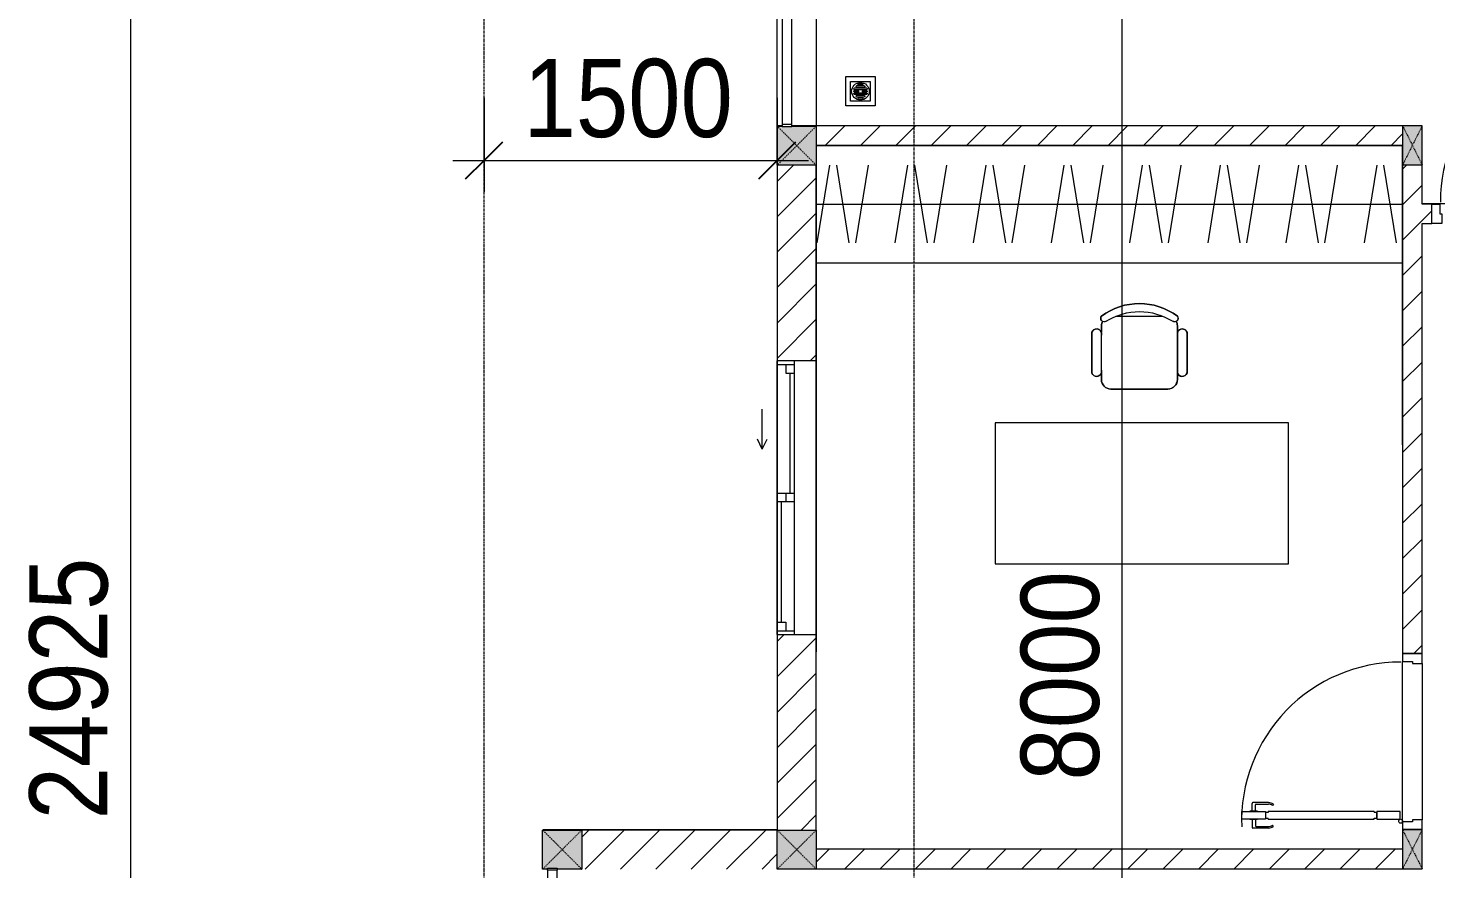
# Model space of a CAD drawing. Header units: millimetres. Extents: x 1591 to 239055, y -15958 to 83255.
# Drawn here: x 199500 to 206702, y 64837 to 69136 of the extents above; entities that cross this region are included whole.
import ezdxf

# ---------------------------------------------------------------- set-up
doc = ezdxf.new("R2010")
doc.units = ezdxf.units.MM
doc.linetypes.add('Dash', pattern=[6, 3, -3])
doc.linetypes.add('Grid Line', pattern=[22.225, 12.7, -3.175, 3.175, -3.175])
for name, color, linetype, lineweight in [('0-1', 250, 'Continuous', 5), ('A-ANNO-DIMS', 211, 'Continuous', 9), ('A-ANNO-DIMS-160', 211, 'Continuous', 9), ('A-DETL-GENF-1', 9, 'Continuous', 9), ('A-DOOR-1', 254, 'Continuous', 9), ('A-DOOR-2', 9, 'Continuous', 9), ('A-FLOR-1', 7, 'Continuous', 9), ('A-FLOR-2', 9, 'Continuous', 9), ('A-FLOR-HRAL', 11, 'Continuous', 9), ('A-FLOR-HRAL-1', 254, 'Continuous', 9), ('A-FLOR-HRAL-2', 9, 'Continuous', 9), ('A-GLAZ', 151, 'Continuous', 9), ('A-WALL-1', 253, 'Continuous', 18), ('A-WALL-2', 9, 'Continuous', 9), ('A-WALL-3', 113, 'Continuous', 18), ('A-WALL-PATT-1', 10, 'Continuous', 9), ('A-WALL-PATT-2', 111, 'Continuous', 9), ('G-IMPT', 8, 'Continuous', 9), ('I-FURN', 30, 'Continuous', 9), ('I-FURN-1', 254, 'Continuous', 9), ('M-EQPM', 50, 'Continuous', 9), ('S-COLS', 52, 'Continuous', 9), ('S-COLS-3', 254, 'Continuous', 9), ('S-COLS-4', 253, 'Continuous', 18), ('S-COLS-5', 52, 'Continuous', 18), ('S-COLS-HDLN', 52, 'Dash', 9), ('S-COLS-HDLN-1', 9, 'Dash', 9), ('S-GRID-1', 1, 'Grid Line', 9)]:
    doc.layers.add(name, color=color, linetype=linetype, lineweight=lineweight)
doc.styles.add('UTM Avo', font='UTM Avo.ttf', dxfattribs={"width": 0.9, "height": 400})
doc.dimstyles.new('1_Dim_chi_tiet_2_5', dxfattribs={"dimscale": 304.8, "dimtxt": 399.720379, "dimasz": 0.629921, "dimexe": 0.524934, "dimexo": 0.0625, "dimgap": 0.052493, "dimtad": 1, "dimdec": 0, "dimrnd": 5, "dimzin": 0, "dimdsep": 46, "dimtxsty": 'UTM Avo', "dimblk1": 'OBLIQUE', "dimblk2": 'OBLIQUE', "dimsah": 1, "dimcen": 0.09, "dimdle": 0.524934, "dimazin": 0, "dimtfac": 1, "dimtdec": 4, "dimtix": 1, "dimtmove": 0, "dimatfit": 3, "dimfxl": 1.049869, "dimfxlon": 1, "dimtvp": 1, "dimtolj": 1, "dimtzin": 0, "dimarcsym": 2})
doc.dimstyles.new('1_Dim_chi_tiet_2_5_1', dxfattribs={"dimscale": 304.8, "dimtxt": 399.720379, "dimasz": 0.629921, "dimexe": 0.524934, "dimexo": 0.0625, "dimgap": 0.052493, "dimtad": 1, "dimdec": 0, "dimrnd": 5, "dimzin": 0, "dimdsep": 46, "dimtxsty": 'UTM Avo', "dimblk1": 'OBLIQUE', "dimblk2": 'OBLIQUE', "dimsah": 1, "dimcen": 0.09, "dimdle": 0.524934, "dimazin": 0, "dimtfac": 1, "dimtdec": 4, "dimtix": 1, "dimtmove": 0, "dimatfit": 3, "dimfxl": 1.049869, "dimfxlon": 1, "dimtvp": 1, "dimtolj": 1, "dimtzin": 0, "dimarcsym": 2})
pattern_1 = [(45, (0, 0), (-90.50967, 90.50967), [])]
pattern_2 = [(45, (95879.7, 0), (-90.50967, 90.50967), [])]

# ---------------------------------------------------------------- blocks, each defined once
blk = doc.blocks.new('NCV_TKTC_KET CAU_rvt-1-TKCS_MB TẦNG 6-8')
at = {"layer": 'A-FLOR-1'}
for p, q in [((107452.4, 68636.5), (107452.4, 65035.3)), ((111752.1, 68238.1), (110752.6, 68238.1))]:
    blk.add_line(p, q, dxfattribs=at)
blk = doc.blocks.new('DOOR_CW_01 CANH MO-PANEL KINH - DIW_01-900x2200-CỬA GỖ VÂN LAMINATE-553393-TKCS_MB TẦNG 6-8')
at = {"layer": 'A-DETL-GENF-1'}
for p, q in [((-397, 872), (-357, 872)), ((-397, 752), (-397, 872)), ((-357, 872), (-357, 752)), ((-442, 737), (-442, 816.5)), ((-399, 820.5), (-438, 820.5)), ((-434, 799.5), (-434, 737)), ((-399, 803.5), (-430, 803.5)), ((-399, 831.8), (-397, 831.8)), ((-399, 792.2), (-399, 831.8)), ((-397, 792.2), (-397, 831.8)), ((-357, 792.2), (-357, 831.8)), ((-355, 831.8), (-357, 831.8)), ((-355, 792.2), (-355, 831.8)), ((-355, 820.5), (-316, 820.5)), ((-355, 803.5), (-324, 803.5)), ((-320, 799.5), (-320, 737)), ((-312, 737), (-312, 816.5)), ((-397, 792.2), (-399, 792.2)), ((-357, 752), (-397, 752)), ((-397, 738), (-391, 738)), ((-397, 738), (-397, 196)), ((-363, 752), (-391, 752)), ((-391, 752), (-391, 738)), ((-363, 738), (-363, 752)), ((-357, 738), (-363, 738)), ((-357, 792.2), (-355, 792.2)), ((-357, 196), (-357, 738)), ((-433.9, 711.2), (-427.3, 715.8)), ((-320.1, 711.2), (-326.7, 715.8)), ((-397, 196), (-391, 196)), ((-357, 182), (-397, 182)), ((-397, 182), (-397, 62)), ((-391, 196), (-391, 182)), ((-391, 182), (-363, 182)), ((-357, 196), (-363, 196)), ((-363, 182), (-363, 196)), ((-357, 62), (-357, 182)), ((-397, 62), (-357, 62))]:
    blk.add_line(p, q, dxfattribs=at)
blk.add_circle((-407, 60), 10, dxfattribs=at)
for centre, radius, start, end in [((-407, 60), 814, 360, 92), ((-438, 816.5), 4, 90, 180), ((-430, 799.5), 4, 90, 180), ((-324, 799.5), 4, 360, 90), ((-316, 816.5), 4, 0, 90), ((-397, 737), 45, 180, 215), ((-397, 737), 37, 180, 215), ((-357, 737), 37, 325, 0), ((-357, 737), 45, 325, 0)]:
    blk.add_arc(centre, radius, start, end, dxfattribs=at)
at = {"layer": 'A-DOOR-2'}
for p, q in [((-410, 50), (-450, 50)), ((-450, 50), (-450, -50)), ((-410, 0), (-410, 50)), ((-400, 0), (-410, 0)), ((-407, 50), (-382, 50)), ((-400, -50), (-400, 0)), ((410, 0), (400, 0)), ((400, 0), (400, -50)), ((450, 50), (410, 50)), ((410, 50), (410, 0)), ((450, -50), (450, 50)), ((-450, -50), (-400, -50)), ((400, -50), (450, -50))]:
    blk.add_line(p, q, dxfattribs=at)
blk = doc.blocks.new('TU DO LV A - TU DO LV A-885793-TKCS_MB TẦNG 6-8')
at = {"layer": 'I-FURN'}
for p, q in [((4.3, 101), (68.9, 499)), ((169, 101), (104.4, 499)), ((202.5, 101), (267.1, 499)), ((404.3, 101), (468.9, 499)), ((569, 101), (504.4, 499)), ((602.5, 101), (667.1, 499)), ((804.3, 101), (868.9, 499)), ((969, 101), (904.4, 499)), ((1002.5, 101), (1067.1, 499)), ((1204.3, 101), (1268.9, 499)), ((1369, 101), (1304.4, 499)), ((1402.5, 101), (1467.1, 499)), ((1604.3, 101), (1668.9, 499)), ((1769, 101), (1704.4, 499)), ((1802.5, 101), (1867.1, 499)), ((2004.3, 101), (2068.9, 499)), ((2169, 101), (2104.4, 499)), ((2202.5, 101), (2267.1, 499)), ((2404.3, 101), (2468.9, 499)), ((2569, 101), (2504.4, 499)), ((2602.5, 101), (2667.1, 499)), ((2804.3, 101), (2868.9, 499)), ((2969, 101), (2904.4, 499)), ((0, 300), (3000, 300)), ((0, 0), (3000, 0))]:
    blk.add_line(p, q, dxfattribs=at)
at = {"layer": 'I-FURN-1'}
blk.add_line((0, 0), (3000, 0), dxfattribs=at)
blk = doc.blocks.new('BAN LV A - BAN LV A_dwg_ban hoc2-348006-TKCS_MB TẦNG 6-8')
at = {"layer": 'I-FURN'}
for p, q in [((145.8, 437.4), (-145.8, 437.4)), ((-194.4, 388.8), (-194.4, 113.4)), ((194.4, 113.4), (194.4, 388.8)), ((-243, 354.4), (-243, 162)), ((194.4, 351.4), (194.4, 150.8)), ((243.7, 162), (243.7, 354.4)), ((-120.5, 64.8), (120.5, 64.8))]:
    blk.add_line(p, q, dxfattribs=at)
at = {"layer": 'I-FURN', "flags": 128}
blk.add_lwpolyline([(-737.8, 610.5), (-737.8, 1330.5), (-154.9, 1330.5), (762.2, 1330.5), (762.2, 610.5)], close=True, dxfattribs=at)
at = {"layer": 'I-FURN'}
for centre, radius, start, end in [((-145.8, 388.8), 48.6, 90, 180), ((145.8, 388.8), 48.6, 360, 90), ((-218.7, 347.3), 25.3, 343.7398, 163.7398), ((219.4, 347.3), 25.3, 16.2602, 170.70537), ((-218.7, 154.9), 25.3, 163.7398, 16.2602), ((219.4, 154.9), 25.3, 189.29463, 16.2602), ((-180.2, 75.4), 17.8, 57.97259, 216.69006), ((-145.8, 113.4), 48.6, 180, 207.58444), ((0, 359.3), 318.2, 237.57575, 302.42425), ((180.2, 75.4), 17.8, 323.30994, 122.02741), ((145.8, 113.4), 48.6, 332.41556, 0), ((0, 324), 324, 233.1301, 306.8699)]:
    blk.add_arc(centre, radius, start, end, dxfattribs=at)
blk = doc.blocks.new('BAN LV A - BAN LV A_dwg-348005-TKCS_MB TẦNG 6-8')
at = {"extrusion": (0, 0, -1), "zscale": -1, "rotation": 180}
blk.add_blockref('BAN LV A - BAN LV A_dwg_ban hoc2-348006-TKCS_MB TẦNG 6-8', (-729, 1383.7), dxfattribs=at)
blk = doc.blocks.new('BAN LV A - BAN LV A-348231-TKCS_MB TẦNG 6-8')
at = {"layer": 'I-FURN-1'}
for p, q in [((534.6, 1270.3), (534.6, 1235.9)), ((923.4, 1232.9), (923.4, 1270.3)), ((486, 1221.7), (486, 1029.3)), ((972.7, 1029.3), (972.7, 1221.7)), ((534.6, 1029.3), (534.6, 994.9)), ((923.4, 994.9), (923.4, 1032.3)), ((583.2, 946.3), (874.8, 946.3)), ((1491.2, 773.2), (-8.8, 773.2)), ((-8.8, 773.2), (-8.8, 53.2)), ((1491.2, 53.2), (1491.2, 773.2)), ((-8.8, 53.2), (1491.2, 53.2))]:
    blk.add_line(p, q, dxfattribs=at)
for centre, radius, start, end in [((729, 1059.7), 324, 53.1301, 126.8699), ((548.9, 1308.3), 17.8, 143.30994, 240.59603), ((909.2, 1308.3), 17.8, 299.40397, 36.69006), ((510.3, 1228.8), 25.3, 16.2602, 196.2602), ((583.2, 1270.3), 48.6, 152.41556, 180), ((874.8, 1270.3), 48.6, 360, 27.58444), ((948.4, 1228.8), 25.3, 343.7398, 170.70537), ((510.3, 1036.4), 25.3, 196.2602, 343.7398), ((948.4, 1036.4), 25.3, 189.29463, 343.7398), ((583.2, 994.9), 48.6, 180, 270), ((874.8, 994.9), 48.6, 270, 360)]:
    blk.add_arc(centre, radius, start, end, dxfattribs=at)
blk.add_blockref('BAN LV A - BAN LV A_dwg-348005-TKCS_MB TẦNG 6-8', (0, 0))
blk = doc.blocks.new('Railing - 50 x 10mm-901205-TKCS_MB TẦNG 6-8')
at = {"layer": 'A-FLOR-HRAL-2'}
for p, q in [((25, 5), (-25, 5)), ((-25, 5), (-25, -5)), ((25, -5), (25, 5)), ((-25, -5), (25, -5))]:
    blk.add_line(p, q, dxfattribs=at)
blk = doc.blocks.new('Railing - Railing-883597-TKCS_MB TẦNG 6-8')
at = {"layer": 'A-FLOR-HRAL-2'}
for p, q in [((84569, 60498.3), (84569, 59383.3)), ((84619, 59383.3), (84619, 60498.3))]:
    blk.add_line(p, q, dxfattribs=at)
for p in [(84594, 60503.3), (84594, 59378.3)]:
    blk.add_blockref('Railing - 50 x 10mm-901205-TKCS_MB TẦNG 6-8', p)
blk = doc.blocks.new('G1_SOF - BO TRU - 100x200-745959-TKCS_MB TẦNG 6-8')
at = {"layer": 'S-COLS'}
blk.add_hatch(color=256, dxfattribs=at).paths.add_polyline_path([(-50, 100), (-50, -100), (50, -100), (50, 100)])
at = {"layer": 'S-COLS-4'}
for p, q in [((50, 100), (-50, 100)), ((-50, 100), (-50, -100)), ((50, -100), (50, 100)), ((-50, -100), (50, -100))]:
    blk.add_line(p, q, dxfattribs=at)
at = {"layer": 'S-COLS-HDLN-1'}
for p, q in [((50, 100), (-50, -100)), ((-50, 100), (50, -100))]:
    blk.add_line(p, q, dxfattribs=at)
blk = doc.blocks.new('DOOR_CW_01 CANH MO-PANEL KINH - DIG_01-900x2200-CỬA NHÔM KÍNH-901215-TKCS_MB TẦNG 6-8')
at = {"layer": 'A-DETL-GENF-1'}
for p, q in [((-397, -182), (-397, -62)), ((-397, -62), (-357, -62)), ((-357, -62), (-357, -182)), ((-357, -182), (-397, -182)), ((-397, -196), (-391, -196)), ((-397, -738), (-397, -196)), ((-391, -196), (-391, -182)), ((-391, -182), (-363, -182)), ((-363, -182), (-363, -196)), ((-357, -196), (-363, -196)), ((-357, -196), (-357, -738)), ((-433.9, -711.2), (-427.3, -715.8)), ((-320.1, -711.2), (-326.7, -715.8)), ((-442, -737), (-442, -816.5)), ((-434, -799.5), (-434, -737)), ((-399, -792.2), (-399, -831.8)), ((-397, -792.2), (-399, -792.2)), ((-397, -738), (-391, -738)), ((-357, -752), (-397, -752)), ((-397, -752), (-397, -872)), ((-397, -792.2), (-397, -831.8)), ((-391, -752), (-391, -738)), ((-363, -752), (-391, -752)), ((-357, -738), (-363, -738)), ((-363, -738), (-363, -752)), ((-357, -872), (-357, -752)), ((-357, -792.2), (-357, -831.8)), ((-357, -792.2), (-355, -792.2)), ((-355, -792.2), (-355, -831.8)), ((-320, -799.5), (-320, -737)), ((-312, -737), (-312, -816.5)), ((-399, -820.5), (-438, -820.5)), ((-399, -803.5), (-430, -803.5)), ((-399, -831.8), (-397, -831.8)), ((-355, -831.8), (-357, -831.8)), ((-355, -803.5), (-324, -803.5)), ((-355, -820.5), (-316, -820.5)), ((-397, -872), (-357, -872))]:
    blk.add_line(p, q, dxfattribs=at)
blk.add_circle((-407, -60), 10, dxfattribs=at)
for centre, radius, start, end in [((-407, -60), 814, 268, 0), ((-397, -737), 45, 145, 180), ((-397, -737), 37, 145, 180), ((-357, -737), 37, 0, 35), ((-357, -737), 45, 360, 35), ((-438, -816.5), 4, 180, 270), ((-430, -799.5), 4, 180, 270), ((-324, -799.5), 4, 270, 0), ((-316, -816.5), 4, 270, 0)]:
    blk.add_arc(centre, radius, start, end, dxfattribs=at)
at = {"layer": 'A-DOOR-2'}
for p, q in [((-450, -50), (-450, 50)), ((-450, 50), (-400, 50)), ((-400, 50), (-400, 0)), ((400, 0), (400, 50)), ((400, 50), (450, 50)), ((450, 50), (450, -50)), ((-410, -50), (-450, -50)), ((-410, 0), (-410, -50)), ((-400, 0), (-410, 0)), ((-407, -50), (-382, -50)), ((410, 0), (400, 0)), ((410, -50), (410, 0)), ((450, -50), (410, -50))]:
    blk.add_line(p, q, dxfattribs=at)
blk = doc.blocks.new('NCV_TKTC_TANG 6 - 8_rvt-2-TKCS_MB TẦNG 6-8')
at = {"layer": 'A-WALL-PATT-1'}
h = blk.add_hatch(dxfattribs=at)
h.set_pattern_fill('FP_1', color=256, style=0, pattern_type=2)
h.set_pattern_definition(pattern_1)
h.paths.add_polyline_path([(110652.6, 68536.9), (110652.6, 68636.9), (107652.6, 68635.3), (107652.6, 68536.9), (109310.6, 68536.9)])
h = blk.add_hatch(dxfattribs=at)
h.set_pattern_fill('FP_1', color=256, style=0, pattern_type=2)
h.set_pattern_definition(pattern_1)
h.paths.add_polyline_path([(110752.6, 64936.9), (110752.5, 65037.4), (110752.5, 65036.9), (110752.5, 64936.9)])
h.paths.add_polyline_path([(110652.6, 65937.4), (110752.6, 65937.4), (110752.6, 68436.9), (110652.6, 68436.9), (110652.6, 65947.2)])
h = blk.add_hatch(dxfattribs=at)
h.set_pattern_fill('FP_1', color=256, style=0, pattern_type=2)
h.set_pattern_definition(pattern_1)
h.paths.add_polyline_path([(111752.6, 68136.9), (111752.6, 68236.9), (111702.6, 68236.9), (111702.6, 68136.9)])
h.paths.add_polyline_path([(110802.6, 68136.9), (110802.6, 68236.9), (110752.6, 68236.9), (110752.6, 68136.9)])
h = blk.add_hatch(dxfattribs=at)
h.set_pattern_fill('FP_1', color=256, style=0, pattern_type=2)
h.set_pattern_definition(pattern_1)
h.paths.add_polyline_path([(110752.5, 64836.9), (110752.6, 64836.9), (110752.5, 64837)])
h.paths.add_polyline_path([(110652.5, 64836.9), (110652.5, 64936.9), (107652.6, 64936.9), (107652.6, 64836.9), (109310.6, 64836.9)])
at = {"layer": 'A-FLOR-2'}
for p, q in [((110652.6, 68536.9), (107652.6, 68536.9)), ((107652.6, 68536.9), (107652.6, 68435.3)), ((110652.6, 68436.9), (110652.6, 68536.9)), ((107652.6, 68435.3), (107652.6, 67936.9)), ((110652.6, 67936.9), (110652.6, 68436.9)), ((107652.6, 67936.9), (107652.6, 67435.3)), ((110652.6, 67005.3), (110652.6, 67936.9)), ((107652.6, 67435.3), (107652.6, 66035.3)), ((107652.6, 66035.3), (107652.6, 65947.2)), ((110652.6, 65077.4), (110652.6, 65897.4)), ((110752.6, 65887.4), (110752.6, 65087.4))]:
    blk.add_line(p, q, dxfattribs=at)
at = {"layer": 'A-WALL-1'}
for p, q in [((107477.5, 68636.9), (107452.6, 68636.9)), ((110652.6, 68636.9), (107527.5, 68636.9)), ((107652.6, 68536.9), (110652.6, 68536.9)), ((110652.6, 68436.9), (110652.6, 65937.4)), ((110752.6, 68236.9), (110752.6, 68436.9)), ((110802.6, 68236.9), (110752.6, 68236.9)), ((110802.6, 68136.9), (110802.6, 68236.9)), ((110752.6, 65937.4), (110752.6, 68136.9)), ((110752.6, 68136.9), (110802.6, 68136.9)), ((110652.6, 65937.4), (110752.6, 65937.4)), ((110752.6, 65037.4), (110652.6, 65037.4)), ((110752.6, 64936.9), (110752.6, 65037.4)), ((110652.5, 64936.9), (107652.6, 64936.9)), ((110752.6, 64836.9), (110752.6, 64936.9)), ((107652.6, 64836.9), (110652.5, 64836.9))]:
    blk.add_line(p, q, dxfattribs=at)
at = {"layer": 'A-WALL-2'}
for p, q in [((107452.6, 68636.9), (107452.6, 69761.9)), ((107652.6, 69761.9), (107652.6, 68636.9)), ((110652.6, 65077.4), (110652.6, 65897.4)), ((110752.6, 65887.4), (110752.6, 65087.4))]:
    blk.add_line(p, q, dxfattribs=at)
at = {"layer": 'A-DOOR-1'}
for name, p, rotation in [('DOOR_CW_01 CANH MO-PANEL KINH - DIG_01-900x2200-CỬA NHÔM KÍNH-901215-TKCS_MB TẦNG 6-8', (111252.6, 68186.9), 180), ('DOOR_CW_01 CANH MO-PANEL KINH - DIW_01-900x2200-CỬA GỖ VÂN LAMINATE-553393-TKCS_MB TẦNG 6-8', (110702.6, 65487.4), 89.99999999999882)]:
    blk.add_blockref(name, p, dxfattribs=dict(at, rotation=rotation))
at = {"layer": 'A-FLOR-HRAL-1'}
blk.add_blockref('Railing - Railing-883597-TKCS_MB TẦNG 6-8', (22908.5, 9260.7), dxfattribs=at)
at = {"layer": 'I-FURN-1'}
for name, p in [('TU DO LV A - TU DO LV A-885793-TKCS_MB TẦNG 6-8', (107652.6, 67936.9)), ('BAN LV A - BAN LV A-348231-TKCS_MB TẦNG 6-8', (108576.8, 66344.2))]:
    blk.add_blockref(name, p, dxfattribs=at)
at = {"layer": 'S-COLS-3'}
for p in [(110702.6, 68536.9), (110702.5, 64936.9)]:
    blk.add_blockref('G1_SOF - BO TRU - 100x200-745959-TKCS_MB TẦNG 6-8', p, dxfattribs=at)
blk = doc.blocks.new('G1_SOF - BO TRU - 200x200-V18-TKCS_MB TẦNG 6-8')
at = {"layer": 'S-COLS'}
blk.add_hatch(color=256, dxfattribs=at).paths.add_polyline_path([(-100, 100), (-100, -100), (100, -100), (100, 100), (75.9, 100), (75.9, 92.9), (25.9, 92.9), (25.9, 100)])
at = {"layer": 'S-COLS-5'}
for p, q in [((-100, 100), (25.9, 100)), ((-100, -100), (-100, 100)), ((75.9, 100), (100, 100)), ((100, 100), (100, -100)), ((100, -100), (-100, -100))]:
    blk.add_line(p, q, dxfattribs=at)
at = {"layer": 'S-COLS-HDLN'}
for p, q in [((100, -100), (-100, 100)), ((-100, -100), (100, 100))]:
    blk.add_line(p, q, dxfattribs=at)
blk = doc.blocks.new('G1_SOF - BO TRU - 200x200-V20-TKCS_MB TẦNG 6-8')
at = {"layer": 'S-COLS'}
blk.add_hatch(color=256, dxfattribs=at).paths.add_polyline_path([(25.1, 100), (-100, 100), (-100, -100), (100, -100), (100, 100), (75.1, 100)])
at = {"layer": 'S-COLS-5'}
for p, q in [((-100, 100), (100, 100)), ((-100, -100), (-100, 100)), ((100, 100), (100, -100)), ((25.1, -100), (-100, -100)), ((100, -100), (75.1, -100))]:
    blk.add_line(p, q, dxfattribs=at)
at = {"layer": 'S-COLS-HDLN'}
for p, q in [((100, -100), (-100, 100)), ((-100, -100), (100, 100))]:
    blk.add_line(p, q, dxfattribs=at)
blk = doc.blocks.new('G1_SOF - BO TRU - 200x200-3056269-TKCS_MB TẦNG 6-8')
at = {"layer": 'S-COLS'}
blk.add_hatch(color=256, dxfattribs=at).paths.add_polyline_path([(100, 100), (-100, 100), (-100, -100), (100, -100)])
at = {"layer": 'S-COLS-5'}
for p, q in [((-100, 100), (100, 100)), ((-100, -100), (-100, 100)), ((100, 100), (100, -100)), ((100, -100), (-100, -100))]:
    blk.add_line(p, q, dxfattribs=at)
at = {"layer": 'S-COLS-HDLN'}
for p, q in [((100, -100), (-100, 100)), ((-100, -100), (100, 100))]:
    blk.add_line(p, q, dxfattribs=at)
blk = doc.blocks.new('TKTC_XREF_251221_MB TANG 2-7 - TKTC_XREF_260130_MB TANG 2-5_dwg_THU NUOC - THU NUOC-444531-TKCS_MB TẦNG 1-4746810-TKCS_MB TẦNG 6-8')
at = {"layer": 'G-IMPT'}
for p, q in [((-23.3, 10.8), (40.9, 10.8)), ((40.9, 4.8), (-23.3, 4.8)), ((-11, 23.3), (28.5, 23.3)), ((28.5, 17.3), (-11, 17.3)), ((-1.1, 35.6), (18.5, 35.6)), ((18.5, 29.6), (-1.1, 29.6)), ((-23.3, -13.6), (40.9, -13.6)), ((40.9, -19.6), (-23.3, -19.6)), ((-11, -26.1), (28.5, -26.1)), ((28.5, -32.1), (-11, -32.1)), ((-1.1, -38.5), (18.5, -38.5)), ((18.5, -44.5), (-1.1, -44.5))]:
    blk.add_line(p, q, dxfattribs=at)
at = {"layer": 'G-IMPT', "flags": 128}
for points in [[(83.7, -79.4), (83.7, 70.6), (-66.3, 70.6), (-66.3, -79.4)], [(58.7, -54.4), (58.7, 45.6), (-41.3, 45.6), (-41.3, -54.4)]]:
    blk.add_lwpolyline(points, close=True, dxfattribs=at)
for points in [[(-23.3, -1.2), (0.7, -1.2), (0.7, -7.2), (-23.3, -7.2)], [(40.9, -7.2), (16.7, -7.2), (16.7, -1.2), (40.9, -1.2)]]:
    blk.add_lwpolyline(points, dxfattribs=at)
at = {"layer": 'G-IMPT'}
for centre, radius, start, end in [((8.7, -4.4), 45, 360, 180), ((8.7, -4.4), 45, 360, 180), ((-23.3, 7.8), 3, 90, 270), ((-11, 20.3), 3, 90, 270), ((-1.1, 32.6), 3, 90, 270), ((18.5, 32.6), 3, 270, 90), ((28.5, 20.3), 3, 270, 90), ((40.9, 7.8), 3, 270, 90), ((8.7, -4.4), 45, 180, 360), ((8.7, -4.4), 45, 180, 360), ((-23.3, -4.2), 3, 90, 270), ((-23.3, -16.6), 3, 90, 270), ((-11, -29.1), 3, 90, 270), ((-1.1, -41.5), 3, 90, 270), ((18.5, -41.5), 3, 270, 90), ((28.5, -29.1), 3, 270, 90), ((40.9, -4.2), 3, 270, 90), ((40.9, -16.6), 3, 270, 90)]:
    blk.add_arc(centre, radius, start, end, dxfattribs=at)
blk = doc.blocks.new('TKTC_XREF_251221_MB TANG 2-7 - TKTC_XREF_251221_MB TANG 2-7-2039446-TKCS_MB TẦNG 6-8')
at = {"layer": 'M-EQPM'}
blk.add_line((73800, 47800), (72600.1, 47800), dxfattribs=at)
at = {"extrusion": (0, 0, -1), "zscale": -1}
blk.add_blockref('TKTC_XREF_251221_MB TANG 2-7 - TKTC_XREF_260130_MB TANG 2-5_dwg_THU NUOC - THU NUOC-444531-TKCS_MB TẦNG 1-4746810-TKCS_MB TẦNG 6-8', (-74234.6, 51580.9), dxfattribs=at)
blk = doc.blocks.new('1_FAMILY RVT - W01-WxH 1400x1400xmm-389822-TKCS_MB TẦNG 6-8')
at = {"layer": 'A-GLAZ'}
for p, q in [((248.4, 172.39), (299.2, 197.79)), ((248.4, 172.39), (299.2, 146.99)), ((248.4, 172.39), (451.6, 172.39)), ((-700, 96.19), (-700, -103.81)), ((700, 96.19), (-700, 96.19)), ((-700, 96.19), (-636.5, 96.19)), ((-680.95, 96.19), (-680.95, 7.29)), ((-636.5, 96.19), (-22.225, 96.19)), ((-636.5, 96.19), (-636.5, 51.74)), ((-636.5, 73.965), (-22.225, 73.965)), ((-22.225, 7.29), (-22.225, 96.19)), ((-22.225, 96.19), (22.225, 96.19)), ((22.225, 96.19), (680.95, 96.19)), ((22.225, 96.19), (22.225, 7.29)), ((680.95, 96.19), (700, 96.19)), ((680.95, 96.19), (680.95, 7.29)), ((700, -103.81), (700, 96.19)), ((-700, 7.29), (-680.95, 7.29)), ((-636.5, 51.74), (-680.95, 51.74)), ((-680.95, 7.29), (-22.225, 7.29)), ((22.225, 51.74), (-22.225, 51.74)), ((-22.225, 7.29), (22.225, 7.29)), ((22.225, 29.515), (636.5, 29.515)), ((22.225, 7.29), (636.5, 7.29)), ((636.5, 51.74), (636.5, 7.29)), ((680.95, 51.74), (636.5, 51.74)), ((636.5, 7.29), (700, 7.29)), ((-700, -103.81), (700, -103.81))]:
    blk.add_line(p, q, dxfattribs=at)
blk = doc.blocks.new('Railing - 50 x 10mm-1251311-TKCS_MB TẦNG 6-8')
at = {"layer": 'A-FLOR-HRAL'}
for p, q in [((25, 5), (-25, 5)), ((-25, 5), (-25, -5)), ((25, -5), (25, 5)), ((-25, -5), (25, -5))]:
    blk.add_line(p, q, dxfattribs=at)
blk = doc.blocks.new('Railing - Railing-3828159-TKCS_MB TẦNG 6-8')
at = {"layer": 'A-FLOR-HRAL'}
for p, q in [((106276.6, 64830.3), (106276.6, 61716.9)), ((106326.6, 61716.9), (106326.6, 64830.3))]:
    blk.add_line(p, q, dxfattribs=at)
at = {"extrusion": (0, 0, -1), "zscale": -1}
for p in [(-106301.6, 64835.3), (-106301.6, 61711.9)]:
    blk.add_blockref('Railing - 50 x 10mm-1251311-TKCS_MB TẦNG 6-8', p, dxfattribs=at)
blk = doc.blocks.new('DIMBLOCK21-TKCS_MB TẦNG 6-8')
at = {"layer": 'A-ANNO-DIMS-160'}
for p, q in [((200025.4, 53151.9), (200025.4, 78396.9)), ((199705.4, 78236.9), (200185.4, 78236.9)), ((200025.4, 78236.9), (199705.4, 78236.9)), ((200345.4, 53311.9), (199865.4, 53311.9)), ((200025.4, 53311.9), (200345.4, 53311.9))]:
    blk.add_line(p, q, dxfattribs=at)
at = {"layer": 'A-ANNO-DIMS-160', "lineweight": 25}
for p, q in [((200025.4, 78236.9), (199929.4, 78332.9)), ((200025.4, 78236.9), (200121.4, 78140.9)), ((200025.4, 53311.9), (199929.4, 53407.9)), ((200025.4, 53311.9), (200121.4, 53215.9))]:
    blk.add_line(p, q, dxfattribs=at)
at = {"layer": 'A-ANNO-DIMS-160', "color": 0, "insert": (199505.8, 65089.7), "char_height": 400, "width": 1643.295, "attachment_point": 1, "rotation": 90, "line_spacing_factor": 1.110334, "style": 'UTM Avo'}
blk.add_mtext('24925', dxfattribs=at)
blk = doc.blocks.new('_Oblique')
at = {"color": 0, "linetype": 'ByBlock', "lineweight": -2}
blk.add_line((-0.5, -0.5), (0.5, 0.5), dxfattribs=at)
blk = doc.blocks.new('DIMBLOCK144-TKCS_MB TẦNG 6-8')
at = {"layer": 'A-ANNO-DIMS-160'}
for p, q in [((205098.1, 61675.3), (205098.1, 69996.9)), ((204778.1, 69836.9), (205258.1, 69836.9)), ((205098.1, 69836.9), (204778.1, 69836.9)), ((204778.1, 61835.3), (205258.1, 61835.3)), ((205098.1, 61835.3), (204778.1, 61835.3))]:
    blk.add_line(p, q, dxfattribs=at)
at = {"layer": 'A-ANNO-DIMS-160', "lineweight": 25}
for p, q in [((205098.1, 69836.9), (205002.1, 69932.9)), ((205098.1, 69836.9), (205194.1, 69740.9)), ((205098.1, 61835.3), (205002.1, 61931.3)), ((205098.1, 61835.3), (205194.1, 61739.3))]:
    blk.add_line(p, q, dxfattribs=at)
at = {"layer": 'A-ANNO-DIMS-160', "color": 0, "insert": (204578.4, 65288.4), "char_height": 400, "width": 1314.636, "attachment_point": 1, "rotation": 90, "line_spacing_factor": 1.110334, "style": 'UTM Avo'}
blk.add_mtext('8000', dxfattribs=at)
blk = doc.blocks.new('DIMBLOCK295-TKCS_MB TẦNG 6-8')
at = {"layer": 'A-ANNO-DIMS-160'}
for p, q in [((201832.3, 68779.7), (201832.3, 68299.7)), ((201832.3, 68459.7), (201832.3, 68779.7)), ((203332.3, 68779.7), (203332.3, 68299.7)), ((203332.3, 68459.7), (203332.3, 68779.7)), ((201672.3, 68459.7), (203492.3, 68459.7))]:
    blk.add_line(p, q, dxfattribs=at)
at = {"layer": 'A-ANNO-DIMS-160', "lineweight": 25}
for p, q in [((201832.3, 68459.7), (201928.3, 68555.7)), ((203332.3, 68459.7), (203428.3, 68555.7)), ((201832.3, 68459.7), (201736.3, 68363.7)), ((203332.3, 68459.7), (203236.3, 68363.7))]:
    blk.add_line(p, q, dxfattribs=at)
at = {"layer": 'A-ANNO-DIMS-160', "color": 0, "insert": (202034.5, 68979.3), "char_height": 400, "width": 1314.636, "attachment_point": 1, "line_spacing_factor": 1.110334, "style": 'UTM Avo'}
blk.add_mtext('1500', dxfattribs=at)

msp = doc.modelspace()

# ---------------------------------------------------------------- hatches: boundary and pattern name
at = {"layer": 'A-WALL-PATT-2'}
h = msp.add_hatch(dxfattribs=at)
h.set_pattern_fill('FP_1', color=256, style=0, pattern_type=2)
h.set_pattern_definition(pattern_2)
h.paths.add_polyline_path([(203332.3, 65035.3), (203532.3, 65035.3), (203532.3, 66035.3), (203332.3, 66035.3), (203332.3, 65947.2)])
h.paths.add_polyline_path([(203332.3, 67435.3), (203532.3, 67435.3), (203532.3, 68435.3), (203332.3, 68435.3), (203332.3, 68063.5)])
h = msp.add_hatch(dxfattribs=at)
h.set_pattern_fill('FP_1', color=256, style=0, pattern_type=2)
h.set_pattern_definition(pattern_2)
h.paths.add_polyline_path([(202772.2, 64835.3), (203332.3, 64835.3), (203332.3, 65035.3), (202332.3, 65035.3), (202332.3, 64835.3)])

# ---------------------------------------------------------------- linework, layer by layer
at = {"layer": 'A-WALL-3'}
for p, q in [((203332.3, 68435.3), (203332.3, 67435.3)), ((203532.3, 67435.3), (203532.3, 68435.3)), ((203332.3, 66035.3), (203332.3, 65035.3)), ((203532.3, 65035.3), (203532.3, 66035.3)), ((203332.3, 65035.3), (202332.3, 65035.3))]:
    msp.add_line(p, q, dxfattribs=at)
at = {"layer": 'S-GRID-1'}
for p, q in [((201832.3, 19149.4), (201832.3, 77012.5)), ((204032.3, 19149.4), (204032.3, 77012.5))]:
    msp.add_line(p, q, dxfattribs=at)

# ---------------------------------------------------------------- block references
at = {"layer": '0-1'}
for name in ['NCV_TKTC_KET CAU_rvt-1-TKCS_MB TẦNG 6-8', 'NCV_TKTC_TANG 6 - 8_rvt-2-TKCS_MB TẦNG 6-8']:
    msp.add_blockref(name, (95879.7, 0), dxfattribs=at)
at = {"layer": 'A-FLOR-HRAL'}
msp.add_blockref('Railing - Railing-3828159-TKCS_MB TẦNG 6-8', (95879.7, 0), dxfattribs=at)
at = {"layer": 'A-GLAZ', "rotation": 90}
msp.add_blockref('1_FAMILY RVT - W01-WxH 1400x1400xmm-389822-TKCS_MB TẦNG 6-8', (203428.5, 66735.3), dxfattribs=at)
at = {"layer": 'M-EQPM'}
msp.add_blockref('TKTC_XREF_251221_MB TANG 2-7 - TKTC_XREF_251221_MB TANG 2-7-2039446-TKCS_MB TẦNG 6-8', (129532.3, 17236.9), dxfattribs=at)
at = {"layer": 'S-COLS', "rotation": 180}
for name, p in [('G1_SOF - BO TRU - 200x200-V20-TKCS_MB TẦNG 6-8', (203432.3, 68535.3)), ('G1_SOF - BO TRU - 200x200-V18-TKCS_MB TẦNG 6-8', (202232.3, 64935.3)), ('G1_SOF - BO TRU - 200x200-3056269-TKCS_MB TẦNG 6-8', (203432.3, 64935.3))]:
    msp.add_blockref(name, p, dxfattribs=at)

# ---------------------------------------------------------------- dimensions: what is measured, and where the dimension line sits
at = {"layer": 'A-ANNO-DIMS'}
for base, p1, p2, override, picture, middle in [((200025.4, 78236.9), (200345.4, 53311.9), (199705.4, 78236.9), {"dimpost": '<>', "dimfxl": 24933.215296}, 'DIMBLOCK21-TKCS_MB TẦNG 6-8', (199802.4, 65774.4)), ((205098.1, 69836.9), (204778.1, 61835.3), (204778.1, 69836.9), {"dimpost": '<>', "dimfxl": 8001.625653}, 'DIMBLOCK144-TKCS_MB TẦNG 6-8', (204875.1, 65836.1))]:
    dim = msp.add_linear_dim(base=base, p1=p1, p2=p2, angle=90, dimstyle='1_Dim_chi_tiet_2_5', override=override, dxfattribs=at)
    dim.commit()
    dim.dimension.update_dxf_attribs({"geometry": picture, "text_midpoint": middle})
dim = msp.add_linear_dim(base=(203332.3, 68459.7), p1=(201832.3, 68779.7), p2=(203332.3, 68779.7), dimstyle='1_Dim_chi_tiet_2_5_1', override={"dimpost": '<>', "dimfxl": 1500}, dxfattribs=at)
dim.commit()
dim.dimension.update_dxf_attribs({"geometry": 'DIMBLOCK295-TKCS_MB TẦNG 6-8', "text_midpoint": (202582.3, 68682.7)})

doc.saveas('drawing.dxf')
